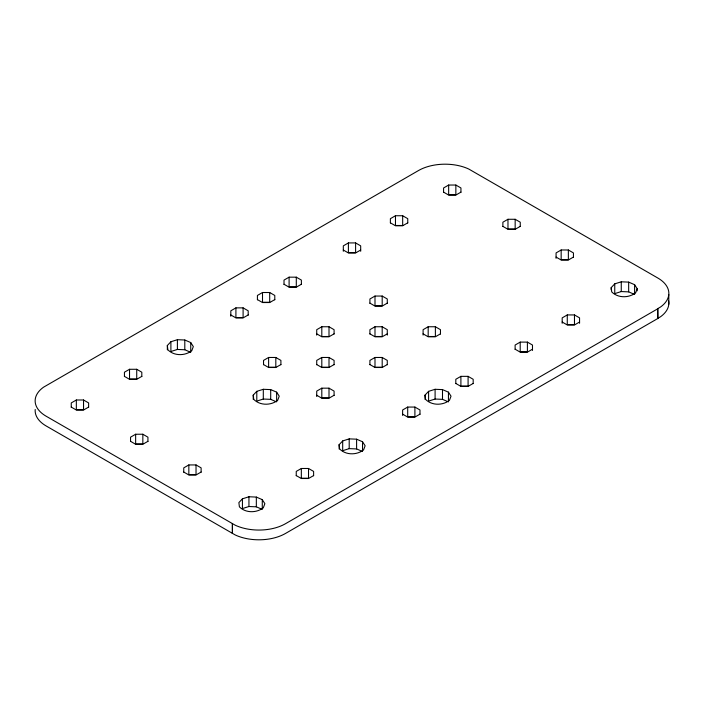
<?xml version="1.0" encoding="UTF-8"?>
<svg xmlns="http://www.w3.org/2000/svg" width="704" height="704" viewBox="0 0 704 704"><rect width="100%" height="100%" fill="white"/><g stroke="black" fill="none" stroke-linecap="round" stroke-linejoin="round"><path stroke-width="1.06" d="M637.19 288.702L635.615 292.882C628.778 298.135 617.91 298.223 611.723 291.896L611.195 287.628L614.75 283.862L621.262 281.811L628.663 282.119L634.603 284.689L637.19 288.702L637.19 290.866M167.341 345.506L170.896 341.748L177.399 339.698L184.8 340.006L190.74 342.566L193.327 346.579L191.752 350.768C184.923 356.022 174.046 356.11 167.869 349.782L167.341 345.506L167.341 349.844M253.238 395.102L256.793 391.345L263.305 389.294L270.697 389.602L276.637 392.163L279.233 396.176L277.658 400.365C270.82 405.618 259.952 405.698 253.766 399.37L253.238 395.102L253.238 399.441M242.431 498.828L238.876 502.586L239.404 506.854C245.59 513.181 256.458 513.102 263.296 507.839L264.871 503.659L262.275 499.646L256.335 497.077L248.943 496.769L242.431 498.828L242.431 508.57L248.943 506.519L256.335 506.827L262.275 509.397M339.134 444.699L342.69 440.942L349.202 438.882L356.602 439.19L362.534 441.76L365.13 445.773L363.554 449.953C356.717 455.215 345.849 455.294 339.662 448.967L339.134 444.699L339.134 449.029M425.04 395.102L428.595 391.345L435.098 389.294L442.499 389.602L448.439 392.163L451.026 396.176L449.451 400.365C442.622 405.618 431.754 405.698 425.568 399.37L425.04 395.102L425.04 399.441M88.625 407.264L88.625 402.934L83.538 399.995L76.34 399.995L71.254 402.934L71.254 407.264M141.812 376.561L141.812 372.222L136.726 369.283L129.527 369.283L124.441 372.222L124.441 376.561M248.195 315.137L248.195 310.807L243.1 307.868L235.91 307.868L230.815 310.807L230.815 316.228M274.789 299.79L274.789 295.451L269.702 292.512L262.504 292.512L257.418 295.451L257.418 299.79M301.382 284.434L301.382 280.095L296.296 277.165L289.098 277.165L284.011 280.095L284.011 284.434M360.686 251.275L360.686 245.863L355.599 242.924L348.401 242.924L343.314 245.863L343.314 251.275M407.757 223.018L407.757 218.68L402.67 215.741L395.472 215.741L390.386 218.68L390.386 223.018M460.944 192.306L460.944 187.977L455.858 185.038L448.659 185.038L443.573 187.977L443.573 192.306M88.625 407.088L83.538 410.027L76.34 410.027L71.254 407.088M141.812 376.376L136.726 379.315L129.527 379.315L124.441 376.376M248.195 314.961L243.1 317.9L235.91 317.9L230.815 314.961M274.789 299.605L269.702 302.544L262.504 302.544L257.418 299.605M301.382 284.258L296.296 287.188L289.098 287.188L284.011 284.258M360.686 250.017L355.599 252.956L348.401 252.956L343.314 250.017M407.757 222.834L402.67 225.773L395.472 225.773L390.386 222.834M460.944 192.13L455.858 195.07L448.659 195.07L443.573 192.13M147.928 441.505L147.928 437.175L142.842 434.236L135.643 434.236L130.557 437.175L130.557 441.505M280.905 364.734L280.905 360.404L275.818 357.465L268.62 357.465L263.534 360.404L263.534 364.734M334.092 334.03L334.092 329.692L329.006 326.753L321.807 326.753L316.721 329.692L316.721 335.113M387.279 303.318L387.279 298.989L382.193 296.05L374.994 296.05L369.908 298.989L369.908 303.318M520.256 226.547L520.256 222.218L515.161 219.278L507.971 219.278L502.876 222.218L502.876 226.547M147.928 441.329L142.842 444.268L135.643 444.268L130.557 441.329M280.905 364.558L275.818 367.497L268.62 367.497L263.534 364.558M334.092 333.846L329.006 336.785L321.807 336.785L316.721 333.846M387.279 303.142L382.193 306.082L374.994 306.082L369.908 303.142M520.256 226.371L515.161 229.31L507.971 229.31L502.876 226.371M334.092 364.734L334.092 360.404L329.006 357.465L321.807 357.465L316.721 360.404L316.721 364.734M387.279 335.113L387.279 329.692L382.193 326.753L374.994 326.753L369.908 329.692L369.908 334.03M334.092 364.558L329.006 367.497L321.807 367.497L316.721 364.558M387.279 333.846L382.193 336.785L374.994 336.785L369.908 333.846M201.124 472.217L201.124 467.878L196.029 464.939L188.839 464.939L183.744 467.878L183.744 472.217M334.092 395.446L334.092 391.107L329.006 388.168L321.807 388.168L316.721 391.107L316.721 396.528M387.279 364.734L387.279 360.404L382.193 357.465L374.994 357.465L369.908 360.404L369.908 364.734M440.466 334.03L440.466 329.692L435.38 326.753L428.182 326.753L423.095 329.692L423.095 335.113M573.443 257.259L573.443 252.921L568.357 249.982L561.158 249.982L556.072 252.921L556.072 258.342M201.124 472.032L196.029 474.971L188.839 474.971L183.744 472.032M334.092 395.261L329.006 398.2L321.807 398.2L316.721 395.261M387.279 364.558L382.193 367.497L374.994 367.497L369.908 364.558M440.466 333.846L435.38 336.785L428.182 336.785L423.095 333.846M573.443 257.074L568.357 260.014L561.158 260.014L556.072 257.074M313.614 475.746L313.614 471.416L308.528 468.477L301.33 468.477L296.243 471.416L296.243 475.746M419.989 414.33L419.989 409.992L414.902 407.062L407.704 407.062L402.618 409.992L402.618 415.413M473.185 383.618L473.185 379.289L468.09 376.35L460.9 376.35L455.805 379.289L455.805 383.618M532.488 350.46L532.488 345.048L527.402 342.109L520.203 342.109L515.117 345.048L515.117 349.378M579.559 323.286L579.559 317.874L574.473 314.934L567.274 314.934L562.188 317.874L562.188 323.286M313.614 475.57L308.528 478.509L301.33 478.509L296.243 475.57M419.989 414.154L414.902 417.085L407.704 417.085L402.618 414.154M473.185 383.442L468.09 386.382L460.9 386.382L455.805 383.442M532.488 349.202L527.402 352.141L520.203 352.141L515.117 349.202M579.559 322.027L574.473 324.966L567.274 324.966L562.188 322.027M657.835 318.49L657.694 308.651L660.466 307.05A37.611 21.718 0 0 0 657.835 278.027L468.75 169.03A37.611 21.718 0 0 0 418.484 170.553L43.534 387.2A37.611 21.71 0 0 0 46.165 416.222L235.25 525.219A37.611 21.71 0 0 0 285.516 523.697L657.835 308.739L657.835 318.49L285.516 533.447A37.611 21.71 0 0 1 235.25 534.97L46.165 425.973A37.611 21.71 0 0 1 35.2 409.482M657.694 318.402L660.466 316.8A37.611 21.718 0 0 0 668.598 300.634M190.74 352.317L184.8 349.756L177.399 349.448L170.896 351.498L170.896 341.748M275.651 401.482L270.697 399.344L263.305 399.045L256.793 401.095L256.793 391.345M633.609 294.008L628.663 291.87L621.262 291.562L614.75 293.612L614.75 283.862M447.445 401.482L442.499 399.344L435.098 399.045L428.595 401.095L428.595 391.345M362.534 451.51L356.602 448.941L349.202 448.633L342.69 450.692L342.69 440.942M668.8 294.518L668.8 304.269M634.603 284.689L634.603 294.439M628.663 282.119L628.663 291.87M621.262 281.811L621.262 291.562M611.195 287.628L611.195 289.793M574.473 314.934L574.473 324.685L567.274 324.685L567.274 314.934M568.357 249.982L568.357 259.732L561.158 259.732L561.158 249.982M527.402 342.109L527.402 351.859L520.203 351.859L520.203 342.109M515.161 219.278L515.161 229.029L507.971 229.029L507.971 219.278M468.09 376.35L468.09 386.1L460.9 386.1L460.9 376.35M455.858 185.038L455.858 194.788L448.659 194.788L448.659 185.038M448.439 392.163L448.439 401.914M442.499 389.602L442.499 399.344M435.38 326.753L435.38 336.503L428.182 336.503L428.182 326.753M435.098 389.294L435.098 399.045M414.902 407.062L414.902 416.812L407.704 416.812L407.704 407.062M402.67 215.741L402.67 225.491L395.472 225.491L395.472 215.741M382.193 296.05L382.193 305.8L374.994 305.8L374.994 296.05M382.193 326.753L382.193 336.503L374.994 336.503L374.994 326.753M382.193 357.465L382.193 367.215L374.994 367.215L374.994 357.465M362.534 441.76L362.534 450.428M356.602 439.19L356.602 448.941M355.599 242.924L355.599 252.674L348.401 252.674L348.401 242.924M349.202 438.882L349.202 448.633M329.006 326.753L329.006 336.503L321.807 336.503L321.807 326.753M329.006 357.465L329.006 367.215L321.807 367.215L321.807 357.465M329.006 388.168L329.006 397.918L321.807 397.918L321.807 388.168M308.528 468.477L308.528 478.227L301.33 478.227L301.33 468.477M296.296 277.165L296.296 286.915L289.098 286.915L289.098 277.165M276.637 392.163L276.637 401.914M275.818 357.465L275.818 367.215L268.62 367.215L268.62 357.465M270.697 389.602L270.697 399.344M269.702 292.512L269.702 302.262L262.504 302.262L262.504 292.512M263.305 389.294L263.305 399.045M262.275 499.646L262.275 508.314M256.335 497.077L256.335 506.827M248.943 496.769L248.943 506.519M243.1 307.868L243.1 317.618L235.91 317.618L235.91 307.868M232.47 523.618L232.47 533.359M232.329 523.697L232.329 533.447M196.029 464.939L196.029 474.69L188.839 474.69L188.839 464.939M190.74 342.566L190.74 351.234M184.8 340.006L184.8 349.756M177.399 339.698L177.399 349.448M142.842 434.236L142.842 443.986L135.643 443.986L135.643 434.236M136.726 369.283L136.726 379.034L129.527 379.034L129.527 369.283M83.538 399.995L83.538 409.746L76.34 409.746L76.34 399.995"/></g></svg>
